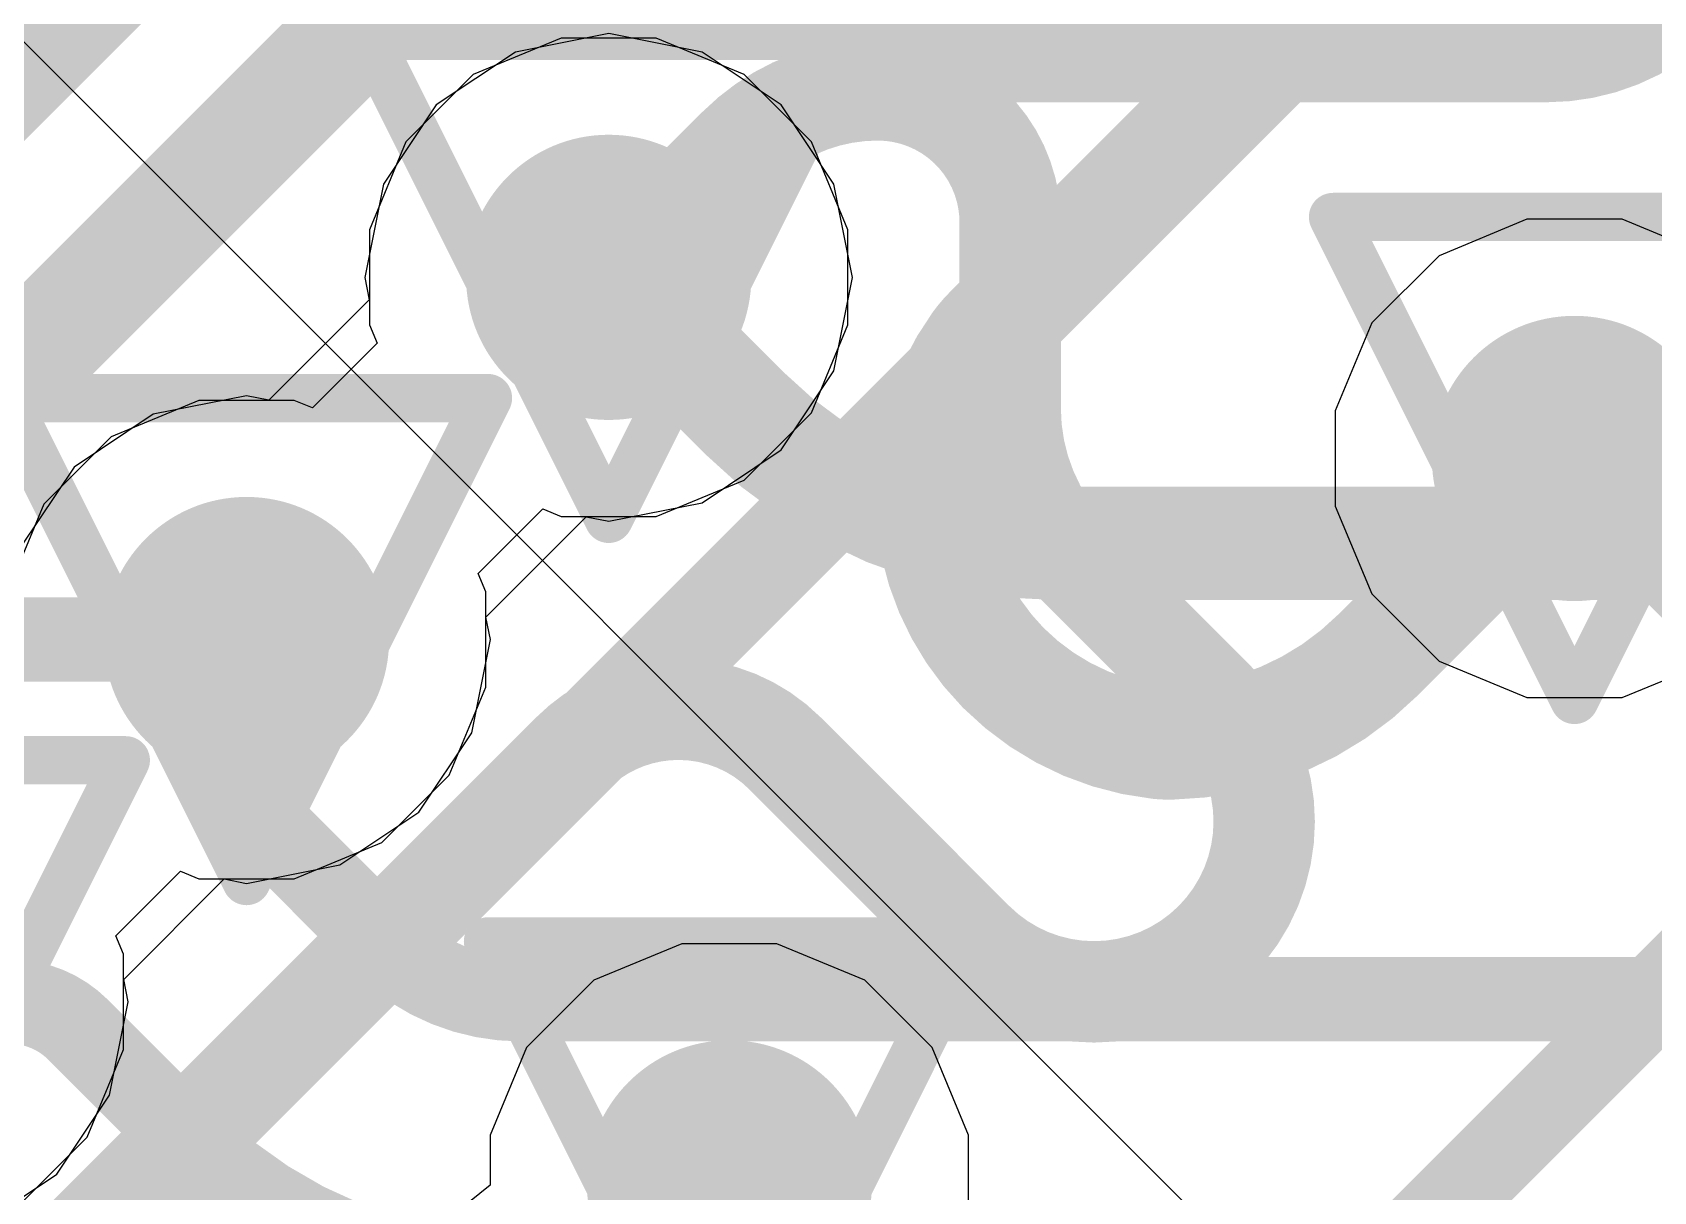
# Model space of a CAD drawing. Header units: inches. Extents: x -6 to 283, y -12 to 154.
# Drawn here: x 61.684 to 63.389, y 12.247 to 13.466 of the extents above; entities that cross this region are included whole.
import ezdxf

# ---------------------------------------------------------------- set-up
doc = ezdxf.new("R2010")
doc.units = ezdxf.units.IN
for name, color, linetype in [('Bottom Layer', 5, 'Continuous'), ('Drill Drawing', 1, 'Continuous'), ('GND-1', 16, 'Continuous'), ('GND-2', 90, 'Continuous'), ('GND-3', 216, 'Continuous'), ('GND-4', 54, 'Continuous'), ('PWR-1', 156, 'Continuous'), ('PWR-2', 130, 'Continuous'), ('Signal L1', 76, 'Continuous'), ('Signal L2', 6, 'Continuous'), ('Top Layer', 1, 'Continuous'), ('Via Holes', 16, 'Continuous')]:
    doc.layers.add(name, color=color, linetype=linetype)

msp = doc.modelspace()

# ---------------------------------------------------------------- hatches: boundary and pattern name
at = {"layer": 'Bottom Layer'}
h = msp.add_hatch(color=5, dxfattribs=at)
edge = h.paths.add_edge_path()
edge.add_arc((62.28983731999999, 13.20869342), 0.1499997, 0, 360)
h = msp.add_hatch(color=5, dxfattribs=at)
edge = h.paths.add_edge_path()
edge.add_arc((61.90883224, 12.82770358), 0.1499997, 0, 360)
at = {"layer": 'GND-1'}
h = msp.add_hatch(color=16, dxfattribs=at)
edge = h.paths.add_edge_path()
edge.add_arc((62.28983731999999, 13.20869342), 0.1499997, 0, 360)
h = msp.add_hatch(color=16, dxfattribs=at)
edge = h.paths.add_edge_path()
edge.add_arc((63.30583731999999, 13.01819342), 0.1499997, 0, 360)
h = msp.add_hatch(color=16, dxfattribs=at)
edge = h.paths.add_edge_path()
edge.add_arc((61.90883224, 12.82770358), 0.1499997, 0, 360)
h = msp.add_hatch(color=16, dxfattribs=at)
edge = h.paths.add_edge_path()
edge.add_arc((62.41683732, 12.25619342), 0.1499997, 0, 360)
at = {"layer": 'GND-2'}
h = msp.add_hatch(color=90, dxfattribs=at)
edge = h.paths.add_edge_path()
edge.add_arc((62.28983731999999, 13.20869342), 0.1499997, 0, 360)
h = msp.add_hatch(color=90, dxfattribs=at)
edge = h.paths.add_edge_path()
edge.add_arc((61.90883224, 12.82770358), 0.1499997, 0, 360)
at = {"layer": 'GND-3'}
h = msp.add_hatch(color=216, dxfattribs=at)
edge = h.paths.add_edge_path()
edge.add_arc((62.28983731999999, 13.20869342), 0.1499997, 0, 360)
h = msp.add_hatch(color=216, dxfattribs=at)
edge = h.paths.add_edge_path()
edge.add_arc((61.90883224, 12.82770358), 0.1499997, 0, 360)
at = {"layer": 'GND-4'}
h = msp.add_hatch(color=54, dxfattribs=at)
edge = h.paths.add_edge_path()
edge.add_arc((62.28983731999999, 13.20869342), 0.1499997, 0, 360)
h = msp.add_hatch(color=54, dxfattribs=at)
edge = h.paths.add_edge_path()
edge.add_arc((61.90883224, 12.82770358), 0.1499997, 0, 360)
at = {"layer": 'PWR-1'}
h = msp.add_hatch(color=156, dxfattribs=at)
edge = h.paths.add_edge_path()
edge.add_arc((62.28983731999999, 13.20869342), 0.1499997, 0, 360)
h = msp.add_hatch(color=156, dxfattribs=at)
edge = h.paths.add_edge_path()
edge.add_arc((61.90883224, 12.82770358), 0.1499997, 0, 360)
at = {"layer": 'PWR-2'}
h = msp.add_hatch(color=130, dxfattribs=at)
edge = h.paths.add_edge_path()
edge.add_arc((62.28983731999999, 13.20869342), 0.1499997, 0, 360)
h = msp.add_hatch(color=130, dxfattribs=at)
edge = h.paths.add_edge_path()
edge.add_arc((61.90883224, 12.82770358), 0.1499997, 0, 360)
at = {"layer": 'Signal L1'}
h = msp.add_hatch(color=76, dxfattribs=at)
edge = h.paths.add_edge_path()
edge.add_arc((62.28983731999999, 13.20869342), 0.1499997, 0, 360)
h = msp.add_hatch(color=76, dxfattribs=at)
edge = h.paths.add_edge_path()
edge.add_arc((63.30583731999999, 13.01819342), 0.1499997, 0, 360)
h = msp.add_hatch(color=76, dxfattribs=at)
edge = h.paths.add_edge_path()
edge.add_arc((61.90883224, 12.82770358), 0.1499997, 0, 360)
h = msp.add_hatch(color=76, dxfattribs=at)
edge = h.paths.add_edge_path()
edge.add_arc((62.41683732, 12.25619342), 0.1499997, 0, 360)
at = {"layer": 'Signal L2'}
h = msp.add_hatch(color=6, dxfattribs=at)
edge = h.paths.add_edge_path()
edge.add_arc((62.28983731999999, 13.20869342), 0.1499997, 0, 360)
h = msp.add_hatch(color=6, dxfattribs=at)
edge = h.paths.add_edge_path()
edge.add_arc((61.90883224, 12.82770358), 0.1499997, 0, 360)
at = {"layer": 'Top Layer'}
h = msp.add_hatch(color=1, dxfattribs=at)
edge = h.paths.add_edge_path()
edge.add_arc((62.28983731999999, 13.20869342), 0.1499997, 0, 360)
h = msp.add_hatch(color=1, dxfattribs=at)
edge = h.paths.add_edge_path()
edge.add_arc((63.30583731999999, 13.01819342), 0.1499997, 0, 360)
h = msp.add_hatch(color=1, dxfattribs=at)
edge = h.paths.add_edge_path()
edge.add_arc((61.90883224, 12.82770358), 0.1499997, 0, 360)
h = msp.add_hatch(color=1, dxfattribs=at)
edge = h.paths.add_edge_path()
edge.add_arc((62.41683732, 12.25619342), 0.1499997, 0, 360)
at = {"layer": 'Via Holes'}
h = msp.add_hatch(color=7, dxfattribs=at)
edge = h.paths.add_edge_path()
edge.add_arc((62.28983731999999, 13.20869342), 0.07499858, 0, 360)
h = msp.add_hatch(color=7, dxfattribs=at)
edge = h.paths.add_edge_path()
edge.add_arc((63.30583731999999, 13.01819342), 0.07499858, 0, 360)
h = msp.add_hatch(color=7, dxfattribs=at)
edge = h.paths.add_edge_path()
edge.add_arc((61.90883224, 12.82770358), 0.07499858, 0, 360)
h = msp.add_hatch(color=7, dxfattribs=at)
edge = h.paths.add_edge_path()
edge.add_arc((62.41683732, 12.25619342), 0.07499858, 0, 360)

# ---------------------------------------------------------------- linework, layer by layer
at = {"layer": 'Bottom Layer'}
msp.add_lwpolyline([(60.90480326, 11.35750332, 0.10414, 0.10414, 0), (63.12528396, 13.57798148, 0.10414, 0.10414, 0)], format="xyseb", dxfattribs=at)
at = {"layer": 'Drill Drawing'}
for points in [[(62.03583732, 13.46269342, 0.0508, 0.0508, 0), (62.54383732, 13.46269342, 0.0508, 0.0508, 0)], [(62.03583732, 13.46269342, 0.0508, 0.0508, 0), (62.28983731999999, 12.95469342, 0.0508, 0.0508, 0)], [(62.28983731999999, 12.95469342, 0.0508, 0.0508, 0), (62.54383732, 13.46269342, 0.0508, 0.0508, 0)], [(63.05183732, 13.27219342, 0.0508, 0.0508, 0), (63.55983732, 13.27219342, 0.0508, 0.0508, 0)], [(63.05183732, 13.27219342, 0.0508, 0.0508, 0), (63.30583731999999, 12.76419342, 0.0508, 0.0508, 0)], [(63.30583731999999, 12.76419342, 0.0508, 0.0508, 0), (63.55983732, 13.27219342, 0.0508, 0.0508, 0)], [(61.65483223999999, 13.08170358, 0.0508, 0.0508, 0), (62.16283223999999, 13.08170358, 0.0508, 0.0508, 0)], [(61.65483223999999, 13.08170358, 0.0508, 0.0508, 0), (61.90883224, 12.57370358, 0.0508, 0.0508, 0)], [(61.90883224, 12.57370358, 0.0508, 0.0508, 0), (62.16283223999999, 13.08170358, 0.0508, 0.0508, 0)], [(61.27383224, 12.70070358, 0.0508, 0.0508, 0), (61.78183224, 12.70070358, 0.0508, 0.0508, 0)], [(61.52783224, 12.19270358, 0.0508, 0.0508, 0), (61.78183224, 12.70070358, 0.0508, 0.0508, 0)], [(62.16283731999999, 12.51019342, 0.0508, 0.0508, 0), (62.67083732, 12.51019342, 0.0508, 0.0508, 0)], [(62.16283731999999, 12.51019342, 0.0508, 0.0508, 0), (62.41683732, 12.00219342, 0.0508, 0.0508, 0)], [(62.41683732, 12.00219342, 0.0508, 0.0508, 0), (62.67083732, 12.51019342, 0.0508, 0.0508, 0)]]:
    msp.add_lwpolyline(points, format="xyseb", dxfattribs=at)
for points in [[(62.02313732, 13.46269342, 0.0254, 0.0254, 1), (62.04853731999999, 13.46269342, 0.0254, 0.0254, 1)], [(62.02313732, 13.46269342, 0.0254, 0.0254, 1), (62.04853731999999, 13.46269342, 0.0254, 0.0254, 1)], [(62.53113731999999, 13.46269342, 0.0254, 0.0254, 1), (62.55653731999999, 13.46269342, 0.0254, 0.0254, 1)], [(62.53113731999999, 13.46269342, 0.0254, 0.0254, 1), (62.55653731999999, 13.46269342, 0.0254, 0.0254, 1)], [(63.03913731999999, 13.27219342, 0.0254, 0.0254, 1), (63.06453731999999, 13.27219342, 0.0254, 0.0254, 1)], [(63.03913731999999, 13.27219342, 0.0254, 0.0254, 1), (63.06453731999999, 13.27219342, 0.0254, 0.0254, 1)], [(62.15013224, 13.08170358, 0.0254, 0.0254, 1), (62.17553224, 13.08170358, 0.0254, 0.0254, 1)], [(62.15013224, 13.08170358, 0.0254, 0.0254, 1), (62.17553224, 13.08170358, 0.0254, 0.0254, 1)], [(62.27713732, 12.95469342, 0.0254, 0.0254, 1), (62.30253732, 12.95469342, 0.0254, 0.0254, 1)], [(62.27713732, 12.95469342, 0.0254, 0.0254, 1), (62.30253732, 12.95469342, 0.0254, 0.0254, 1)], [(63.29313732, 12.76419342, 0.0254, 0.0254, 1), (63.31853732, 12.76419342, 0.0254, 0.0254, 1)], [(63.29313732, 12.76419342, 0.0254, 0.0254, 1), (63.31853732, 12.76419342, 0.0254, 0.0254, 1)], [(61.76913224, 12.70070358, 0.0254, 0.0254, 1), (61.79453224, 12.70070358, 0.0254, 0.0254, 1)], [(61.76913224, 12.70070358, 0.0254, 0.0254, 1), (61.79453224, 12.70070358, 0.0254, 0.0254, 1)], [(61.89613223999999, 12.57370358, 0.0254, 0.0254, 1), (61.92153223999999, 12.57370358, 0.0254, 0.0254, 1)], [(61.89613223999999, 12.57370358, 0.0254, 0.0254, 1), (61.92153223999999, 12.57370358, 0.0254, 0.0254, 1)], [(62.15013731999999, 12.51019342, 0.0254, 0.0254, 1), (62.17553732, 12.51019342, 0.0254, 0.0254, 1)], [(62.15013731999999, 12.51019342, 0.0254, 0.0254, 1), (62.17553732, 12.51019342, 0.0254, 0.0254, 1)], [(62.65813731999999, 12.51019342, 0.0254, 0.0254, 1), (62.68353732, 12.51019342, 0.0254, 0.0254, 1)], [(62.65813731999999, 12.51019342, 0.0254, 0.0254, 1), (62.68353732, 12.51019342, 0.0254, 0.0254, 1)]]:
    msp.add_lwpolyline(points, format="xyseb", close=True, dxfattribs=at)
at = {"layer": 'GND-1'}
for p, q in [((62.23979169999999, 13.46029312), (62.14731791999999, 13.42198992)), ((62.33988294, 13.46029312), (62.23979169999999, 13.46029312)), ((62.43235671999999, 13.42198992), (62.33988294, 13.46029312)), ((62.14731791999999, 13.42198992), (62.07654081999999, 13.35121282)), ((62.50313382, 13.35121282), (62.43235671999999, 13.42198992)), ((62.07654081999999, 13.35121282), (62.03823762, 13.25873904)), ((62.54143702, 13.25873904), (62.50313382, 13.35121282)), ((63.2557917, 13.26979312), (63.16331791999999, 13.23148992)), ((63.35588293999999, 13.26979312), (63.2557917, 13.26979312)), ((63.44835671999999, 13.23148992), (63.35588293999999, 13.26979312)), ((62.03823762, 13.25873904), (62.03823762, 13.1586478)), ((62.54143702, 13.1586478), (62.54143702, 13.25873904)), ((63.16331791999999, 13.23148992), (63.09254081999999, 13.16071282)), ((62.03823762, 13.1586478), (62.04623354, 13.13934634)), ((62.50313382, 13.06617402), (62.54143702, 13.1586478)), ((63.09254081999999, 13.16071282), (63.05423761999999, 13.06823904)), ((62.04623354, 13.13934634), (61.97818948, 13.07130482)), ((61.85878662, 13.07930328), (61.76631284, 13.04100008)), ((61.95887786, 13.07930328), (61.85878662, 13.07930328)), ((61.97818948, 13.07130482), (61.95887786, 13.07930328)), ((62.43235671999999, 12.99539692), (62.50313382, 13.06617402)), ((63.05423761999999, 13.06823904), (63.05423761999999, 12.9681478)), ((61.76631284, 13.04100008), (61.69553574, 12.97022298)), ((62.33988294, 12.95709372), (62.43235671999999, 12.99539692)), ((61.69553574, 12.97022298), (61.65723254, 12.8777492)), ((62.15243602, 12.89705066), (62.22048007999999, 12.96509218)), ((62.22048007999999, 12.96509218), (62.23979169999999, 12.95709372)), ((63.05423761999999, 12.9681478), (63.09254081999999, 12.87567402)), ((62.23979169999999, 12.95709372), (62.33988294, 12.95709372)), ((62.16043194, 12.8777492), (62.15243602, 12.89705066)), ((62.16043194, 12.77765796), (62.16043194, 12.8777492)), ((63.09254081999999, 12.87567402), (63.16331791999999, 12.80489692)), ((63.16331791999999, 12.80489692), (63.2557917, 12.76659372)), ((63.35588293999999, 12.76659372), (63.44835671999999, 12.80489692)), ((62.12212874, 12.68518418), (62.16043194, 12.77765796)), ((63.2557917, 12.76659372), (63.35588293999999, 12.76659372)), ((62.05135164, 12.61440708), (62.12212874, 12.68518418)), ((61.95887786, 12.57610388), (62.05135164, 12.61440708)), ((61.77143348, 12.51606082), (61.839475, 12.58410234)), ((61.839475, 12.58410234), (61.85878662, 12.57610388)), ((61.85878662, 12.57610388), (61.95887786, 12.57610388)), ((61.77943193999999, 12.4967492), (61.77143348, 12.51606082)), ((62.3667917, 12.50779312), (62.27431792, 12.46948992)), ((62.46688294, 12.50779312), (62.3667917, 12.50779312)), ((62.55935671999999, 12.46948992), (62.46688294, 12.50779312)), ((61.77943193999999, 12.39665796), (61.77943193999999, 12.4967492)), ((62.27431792, 12.46948992), (62.20354082, 12.39871282)), ((62.63013381999999, 12.39871282), (62.55935671999999, 12.46948992)), ((62.20354082, 12.39871282), (62.16523761999999, 12.30623904)), ((62.66843702, 12.30623904), (62.63013381999999, 12.39871282)), ((61.74112873999999, 12.30418418), (61.77943193999999, 12.39665796)), ((61.67035163999999, 12.23340708), (61.74112873999999, 12.30418418)), ((62.16523761999999, 12.30623904), (62.16523761999999, 12.25365088)), ((62.66843702, 12.2061478), (62.66843702, 12.30623904)), ((62.16523761999999, 12.25365088), (62.08676686, 12.19099924))]:
    msp.add_line(p, q, dxfattribs=at)
at = {"layer": 'GND-2'}
for p, q in [((62.23979169999999, 13.46029312), (62.14731791999999, 13.42198992)), ((62.33988294, 13.46029312), (62.23979169999999, 13.46029312)), ((62.43235671999999, 13.42198992), (62.33988294, 13.46029312)), ((62.14731791999999, 13.42198992), (62.07654081999999, 13.35121282)), ((62.50313382, 13.35121282), (62.43235671999999, 13.42198992)), ((62.07654081999999, 13.35121282), (62.03823762, 13.25873904)), ((62.54143702, 13.25873904), (62.50313382, 13.35121282)), ((62.03823762, 13.25873904), (62.03823762, 13.1586478)), ((62.54143702, 13.1586478), (62.54143702, 13.25873904)), ((62.03823762, 13.1586478), (62.04623354, 13.13934634)), ((62.50313382, 13.06617402), (62.54143702, 13.1586478)), ((62.04623354, 13.13934634), (61.97818948, 13.07130482)), ((61.85878662, 13.07930328), (61.76631284, 13.04100008)), ((61.95887786, 13.07930328), (61.85878662, 13.07930328)), ((61.97818948, 13.07130482), (61.95887786, 13.07930328)), ((62.43235671999999, 12.99539692), (62.50313382, 13.06617402)), ((61.76631284, 13.04100008), (61.69553574, 12.97022298)), ((62.33988294, 12.95709372), (62.43235671999999, 12.99539692)), ((61.69553574, 12.97022298), (61.65723254, 12.8777492)), ((62.15243602, 12.89705066), (62.22048007999999, 12.96509218)), ((62.22048007999999, 12.96509218), (62.23979169999999, 12.95709372)), ((62.23979169999999, 12.95709372), (62.33988294, 12.95709372)), ((62.16043194, 12.8777492), (62.15243602, 12.89705066)), ((62.16043194, 12.77765796), (62.16043194, 12.8777492)), ((62.12212874, 12.68518418), (62.16043194, 12.77765796)), ((62.05135164, 12.61440708), (62.12212874, 12.68518418)), ((61.95887786, 12.57610388), (62.05135164, 12.61440708)), ((61.77143348, 12.51606082), (61.839475, 12.58410234)), ((61.839475, 12.58410234), (61.85878662, 12.57610388)), ((61.85878662, 12.57610388), (61.95887786, 12.57610388)), ((61.77943193999999, 12.4967492), (61.77143348, 12.51606082)), ((61.77943193999999, 12.39665796), (61.77943193999999, 12.4967492)), ((61.74112873999999, 12.30418418), (61.77943193999999, 12.39665796)), ((61.67035163999999, 12.23340708), (61.74112873999999, 12.30418418))]:
    msp.add_line(p, q, dxfattribs=at)
at = {"layer": 'GND-3'}
for p, q in [((62.23979169999999, 13.46029312), (62.14731791999999, 13.42198992)), ((62.33988294, 13.46029312), (62.23979169999999, 13.46029312)), ((62.43235671999999, 13.42198992), (62.33988294, 13.46029312)), ((62.14731791999999, 13.42198992), (62.07654081999999, 13.35121282)), ((62.50313382, 13.35121282), (62.43235671999999, 13.42198992)), ((62.07654081999999, 13.35121282), (62.03823762, 13.25873904)), ((62.54143702, 13.25873904), (62.50313382, 13.35121282)), ((62.03823762, 13.25873904), (62.03823762, 13.1586478)), ((62.54143702, 13.1586478), (62.54143702, 13.25873904)), ((62.03823762, 13.1586478), (62.04623354, 13.13934634)), ((62.50313382, 13.06617402), (62.54143702, 13.1586478)), ((62.04623354, 13.13934634), (61.97818948, 13.07130482)), ((61.85878662, 13.07930328), (61.76631284, 13.04100008)), ((61.95887786, 13.07930328), (61.85878662, 13.07930328)), ((61.97818948, 13.07130482), (61.95887786, 13.07930328)), ((62.43235671999999, 12.99539692), (62.50313382, 13.06617402)), ((61.76631284, 13.04100008), (61.69553574, 12.97022298)), ((62.33988294, 12.95709372), (62.43235671999999, 12.99539692)), ((61.69553574, 12.97022298), (61.65723254, 12.8777492)), ((62.15243602, 12.89705066), (62.22048007999999, 12.96509218)), ((62.22048007999999, 12.96509218), (62.23979169999999, 12.95709372)), ((62.23979169999999, 12.95709372), (62.33988294, 12.95709372)), ((62.16043194, 12.8777492), (62.15243602, 12.89705066)), ((62.16043194, 12.77765796), (62.16043194, 12.8777492)), ((62.12212874, 12.68518418), (62.16043194, 12.77765796)), ((62.05135164, 12.61440708), (62.12212874, 12.68518418)), ((61.95887786, 12.57610388), (62.05135164, 12.61440708)), ((61.77143348, 12.51606082), (61.839475, 12.58410234)), ((61.839475, 12.58410234), (61.85878662, 12.57610388)), ((61.85878662, 12.57610388), (61.95887786, 12.57610388)), ((61.77943193999999, 12.4967492), (61.77143348, 12.51606082)), ((61.77943193999999, 12.39665796), (61.77943193999999, 12.4967492)), ((61.74112873999999, 12.30418418), (61.77943193999999, 12.39665796)), ((61.67035163999999, 12.23340708), (61.74112873999999, 12.30418418))]:
    msp.add_line(p, q, dxfattribs=at)
at = {"layer": 'GND-4'}
for p, q in [((62.23979169999999, 13.46029312), (62.14731791999999, 13.42198992)), ((62.33988294, 13.46029312), (62.23979169999999, 13.46029312)), ((62.43235671999999, 13.42198992), (62.33988294, 13.46029312)), ((62.14731791999999, 13.42198992), (62.07654081999999, 13.35121282)), ((62.50313382, 13.35121282), (62.43235671999999, 13.42198992)), ((62.07654081999999, 13.35121282), (62.03823762, 13.25873904)), ((62.54143702, 13.25873904), (62.50313382, 13.35121282)), ((62.03823762, 13.25873904), (62.03823762, 13.1586478)), ((62.54143702, 13.1586478), (62.54143702, 13.25873904)), ((62.03823762, 13.1586478), (62.04623354, 13.13934634)), ((62.50313382, 13.06617402), (62.54143702, 13.1586478)), ((62.04623354, 13.13934634), (61.97818948, 13.07130482)), ((61.85878662, 13.07930328), (61.76631284, 13.04100008)), ((61.95887786, 13.07930328), (61.85878662, 13.07930328)), ((61.97818948, 13.07130482), (61.95887786, 13.07930328)), ((62.43235671999999, 12.99539692), (62.50313382, 13.06617402)), ((61.76631284, 13.04100008), (61.69553574, 12.97022298)), ((62.33988294, 12.95709372), (62.43235671999999, 12.99539692)), ((61.69553574, 12.97022298), (61.65723254, 12.8777492)), ((62.15243602, 12.89705066), (62.22048007999999, 12.96509218)), ((62.22048007999999, 12.96509218), (62.23979169999999, 12.95709372)), ((62.23979169999999, 12.95709372), (62.33988294, 12.95709372)), ((62.16043194, 12.8777492), (62.15243602, 12.89705066)), ((62.16043194, 12.77765796), (62.16043194, 12.8777492)), ((62.12212874, 12.68518418), (62.16043194, 12.77765796)), ((62.05135164, 12.61440708), (62.12212874, 12.68518418)), ((61.95887786, 12.57610388), (62.05135164, 12.61440708)), ((61.77143348, 12.51606082), (61.839475, 12.58410234)), ((61.839475, 12.58410234), (61.85878662, 12.57610388)), ((61.85878662, 12.57610388), (61.95887786, 12.57610388)), ((61.77943193999999, 12.4967492), (61.77143348, 12.51606082)), ((61.77943193999999, 12.39665796), (61.77943193999999, 12.4967492)), ((61.74112873999999, 12.30418418), (61.77943193999999, 12.39665796)), ((61.67035163999999, 12.23340708), (61.74112873999999, 12.30418418))]:
    msp.add_line(p, q, dxfattribs=at)
at = {"layer": 'PWR-1'}
for p, q in [((62.28983731999999, 13.46522326), (62.19166885999999, 13.44569574)), ((62.38800577999999, 13.44569574), (62.28983731999999, 13.46522326)), ((62.19166885999999, 13.44569574), (62.10844322, 13.39008752)), ((62.47123142, 13.39008752), (62.38800577999999, 13.44569574)), ((62.10844322, 13.39008752), (62.05283499999999, 13.30686188)), ((62.52683964, 13.30686188), (62.47123142, 13.39008752)), ((62.05283499999999, 13.30686188), (62.03330748, 13.20869342)), ((62.54636716, 13.20869342), (62.52683964, 13.30686188)), ((62.03330748, 13.20869342), (62.03799885999999, 13.18510952)), ((62.52683964, 13.11052496), (62.54636716, 13.20869342)), ((62.03799885999999, 13.18510952), (61.93242121999999, 13.07954204)), ((62.47123142, 13.02729932), (62.52683964, 13.11052496)), ((61.90883224, 13.08423342), (61.81066378, 13.0647059)), ((61.93242121999999, 13.07954204), (61.90883224, 13.08423342)), ((61.81066378, 13.0647059), (61.72743814, 13.00909768)), ((62.38800577999999, 12.9716911), (62.47123142, 13.02729932)), ((61.72743814, 13.00909768), (61.67182992, 12.92587204)), ((62.28983731999999, 12.95216358), (62.38800577999999, 12.9716911)), ((62.1606707, 12.85128748), (62.26624834, 12.95685496)), ((62.26624834, 12.95685496), (62.28983731999999, 12.95216358)), ((62.16536207999999, 12.82770358), (62.1606707, 12.85128748)), ((62.14583456, 12.72953512), (62.16536207999999, 12.82770358)), ((62.09022633999999, 12.64630948), (62.14583456, 12.72953512)), ((62.0070007, 12.59070126), (62.09022633999999, 12.64630948)), ((61.90883224, 12.57117374), (62.0070007, 12.59070126)), ((61.77966816, 12.4702951), (61.88524072, 12.57586766)), ((61.88524072, 12.57586766), (61.90883224, 12.57117374)), ((61.78436208, 12.44670358), (61.77966816, 12.4702951)), ((61.76483455999999, 12.34853512), (61.78436208, 12.44670358)), ((61.70922633999999, 12.26530948), (61.76483455999999, 12.34853512)), ((61.62600069999999, 12.20970126), (61.70922633999999, 12.26530948))]:
    msp.add_line(p, q, dxfattribs=at)
at = {"layer": 'PWR-2'}
for p, q in [((62.28983731999999, 13.46522326), (62.19166885999999, 13.44569574)), ((62.38800577999999, 13.44569574), (62.28983731999999, 13.46522326)), ((62.19166885999999, 13.44569574), (62.10844322, 13.39008752)), ((62.47123142, 13.39008752), (62.38800577999999, 13.44569574)), ((62.10844322, 13.39008752), (62.05283499999999, 13.30686188)), ((62.52683964, 13.30686188), (62.47123142, 13.39008752)), ((62.05283499999999, 13.30686188), (62.03330748, 13.20869342)), ((62.54636716, 13.20869342), (62.52683964, 13.30686188)), ((62.03330748, 13.20869342), (62.03799885999999, 13.18510952)), ((62.52683964, 13.11052496), (62.54636716, 13.20869342)), ((62.03799885999999, 13.18510952), (61.93242121999999, 13.07954204)), ((62.47123142, 13.02729932), (62.52683964, 13.11052496)), ((61.90883224, 13.08423342), (61.81066378, 13.0647059)), ((61.93242121999999, 13.07954204), (61.90883224, 13.08423342)), ((61.81066378, 13.0647059), (61.72743814, 13.00909768)), ((62.38800577999999, 12.9716911), (62.47123142, 13.02729932)), ((61.72743814, 13.00909768), (61.67182992, 12.92587204)), ((62.28983731999999, 12.95216358), (62.38800577999999, 12.9716911)), ((62.1606707, 12.85128748), (62.26624834, 12.95685496)), ((62.26624834, 12.95685496), (62.28983731999999, 12.95216358)), ((62.16536207999999, 12.82770358), (62.1606707, 12.85128748)), ((62.14583456, 12.72953512), (62.16536207999999, 12.82770358)), ((62.09022633999999, 12.64630948), (62.14583456, 12.72953512)), ((62.0070007, 12.59070126), (62.09022633999999, 12.64630948)), ((61.90883224, 12.57117374), (62.0070007, 12.59070126)), ((61.77966816, 12.4702951), (61.88524072, 12.57586766)), ((61.88524072, 12.57586766), (61.90883224, 12.57117374)), ((61.78436208, 12.44670358), (61.77966816, 12.4702951)), ((61.76483455999999, 12.34853512), (61.78436208, 12.44670358)), ((61.70922633999999, 12.26530948), (61.76483455999999, 12.34853512)), ((61.62600069999999, 12.20970126), (61.70922633999999, 12.26530948))]:
    msp.add_line(p, q, dxfattribs=at)
at = {"layer": 'Signal L1'}
for points in [[(61.23632151999999, 12.99856176, 0.11938, 0.11938, 0), (64.46304862, 16.22528886, 0.11938, 0.11938, 0)], [(62.69059343999999, 13.15063156, 0.11938, 0.11938, 0), (63.06999577999999, 13.5300339, 0.11938, 0.11938, 0)], [(62.67917867999999, 13.13721528, 0.11938, 0.11938, -0.03693826920390835), (62.69059343999999, 13.15063156, 0.11938, 0.11938, 0)], [(62.70484029999999, 12.79806432, 0.11938, 0.11938, -0.3659080759755339), (62.67917867999999, 13.13721528, 0.11938, 0.11938, 0)], [(63.09936834, 12.81171682, 0.11938, 0.11938, 0), (63.30583731999999, 13.01819342, 0.11938, 0.11938, 0)], [(63.09936834, 12.81171682, 0.11938, 0.11938, -0.1942530717742648), (62.88086991999999, 12.71895094, 0.11938, 0.11938, 0)], [(62.86796926, 12.71959356, 0.11938, 0.11938, -0.1716767573007582), (62.70484029999999, 12.79806432, 0.11938, 0.11938, 0)], [(62.88086738, 12.71896364, 0.11938, 0.11938, -0.02706206781568547), (62.86796926, 12.71959356, 0.11938, 0.11938, 0)], [(62.88086738, 12.7189611, 0.11938, 0.11938, 0), (62.88086991999999, 12.7189484, 0.11938, 0.11938, 0)], [(62.75665629999999, 11.8179469, 0.08889999999999999, 0.08889999999999999, 0), (63.64088618, 12.70217678, 0.08889999999999999, 0.08889999999999999, 0)], [(62.41683732, 11.8349649, 0.11938, 0.11938, 0), (62.41683732, 12.25619342, 0.11938, 0.11938, 0)]]:
    msp.add_lwpolyline(points, format="xyseb", dxfattribs=at)
for points in [[(62.66074843999999, 13.15063156, 0.05969, 0.05969, 1), (62.72043844, 13.15063156, 0.05969, 0.05969, 1)], [(62.66074843999999, 13.15063156, 0.05969, 0.05969, 1), (62.72043844, 13.15063156, 0.05969, 0.05969, 1)], [(62.64933368, 13.13721528, 0.05969, 0.05969, 1), (62.70902367999999, 13.13721528, 0.05969, 0.05969, 1)], [(62.64933368, 13.13721528, 0.05969, 0.05969, 1), (62.70902367999999, 13.13721528, 0.05969, 0.05969, 1)], [(63.27599231999999, 13.01819342, 0.05969, 0.05969, 1), (63.33568231999999, 13.01819342, 0.05969, 0.05969, 1)], [(63.06952334, 12.81171682, 0.05969, 0.05969, 1), (63.12921333999999, 12.81171682, 0.05969, 0.05969, 1)], [(63.06952334, 12.81171682, 0.05969, 0.05969, 1), (63.12921333999999, 12.81171682, 0.05969, 0.05969, 1)], [(62.67499529999999, 12.79806432, 0.05969, 0.05969, 1), (62.7346853, 12.79806432, 0.05969, 0.05969, 1)], [(62.67499529999999, 12.79806432, 0.05969, 0.05969, 1), (62.7346853, 12.79806432, 0.05969, 0.05969, 1)], [(62.83812425999999, 12.71959356, 0.05969, 0.05969, 1), (62.89781426, 12.71959356, 0.05969, 0.05969, 1)], [(62.83812425999999, 12.71959356, 0.05969, 0.05969, 1), (62.89781426, 12.71959356, 0.05969, 0.05969, 1)], [(62.85102238, 12.71896364, 0.05969, 0.05969, 1), (62.91071237999999, 12.71896364, 0.05969, 0.05969, 1)], [(62.85102238, 12.7189611, 0.05969, 0.05969, 1), (62.91071237999999, 12.7189611, 0.05969, 0.05969, 1)], [(62.85102491999999, 12.71895094, 0.05969, 0.05969, 1), (62.91071492, 12.71895094, 0.05969, 0.05969, 1)], [(62.85102491999999, 12.7189484, 0.05969, 0.05969, 1), (62.91071492, 12.7189484, 0.05969, 0.05969, 1)], [(62.38699231999999, 12.25619342, 0.05969, 0.05969, 1), (62.44668232, 12.25619342, 0.05969, 0.05969, 1)]]:
    msp.add_lwpolyline(points, format="xyseb", close=True, dxfattribs=at)
at = {"layer": 'Signal L2'}
for points in [[(60.81392967999999, 12.68528578, 0.11938, 0.11938, 0), (63.37626389999999, 15.24762, 0.11938, 0.11938, 0)], [(63.47103383999999, 13.66156272, 0.11938, 0.11938, -0.4356427094812971), (63.2766578, 13.45253088, 0.11938, 0.11938, 0)], [(62.70877475999999, 13.45253342, 0.11938, 0.11938, -0.1987039166022329), (62.50751023999999, 13.53580478, 0.11938, 0.11938, 0)], [(61.23393137999999, 12.6782576, 0.11938, 0.11938, 0), (62.08277143999999, 13.52709766, 0.11938, 0.11938, 0)], [(62.70877475999999, 13.45253342, 0.11938, 0.11938, 0), (63.27587801999999, 13.45253342, 0.11938, 0.11938, 0)], [(63.27587801999999, 13.45253342, 0.11938, 0.11938, 0), (63.2766578, 13.45253088, 0.11938, 0.11938, 0)], [(62.28983731999999, 13.20869342, 0.11938, 0.11938, 0), (62.43318475999999, 13.06534598, 0.11938, 0.11938, 0)], [(62.76262529999999, 12.92888702, 0.11938, 0.11938, -0.198912367379658), (62.43318475999999, 13.06534598, 0.11938, 0.11938, 0)], [(62.76262529999999, 12.92888702, 0.11938, 0.11938, 0), (64.15179701999999, 12.92888702, 0.11938, 0.11938, 0)], [(61.90883224, 12.69469902, 0.08889999999999999, 0.08889999999999999, 0), (61.90883224, 12.82770358, 0.08889999999999999, 0.08889999999999999, 0)], [(61.93777808, 12.62430038, 0.08889999999999999, 0.08889999999999999, -0.19755663596423), (61.90883224, 12.69469902, 0.08889999999999999, 0.08889999999999999, 0)], [(61.93793048, 12.62414544, 0.08889999999999999, 0.08889999999999999, -0.0005417844986843924), (61.93777808, 12.62430038, 0.08889999999999999, 0.08889999999999999, 0)], [(61.93793048, 12.62414544, 0.08889999999999999, 0.08889999999999999, 0), (62.0546892, 12.50738672, 0.08889999999999999, 0.08889999999999999, 0)], [(62.19754895999999, 12.44943662, 0.08889999999999999, 0.08889999999999999, -0.1951739552291717), (62.05470443999999, 12.5074045, 0.08889999999999999, 0.08889999999999999, 0)], [(61.52783224, 12.44670358, 0.08889999999999999, 0.08889999999999999, 0), (61.66081902, 12.44670358, 0.08889999999999999, 0.08889999999999999, 0)], [(61.66081902, 12.44670358, 0.08889999999999999, 0.08889999999999999, -0.1982965626529502), (61.73143355999999, 12.417552, 0.08889999999999999, 0.08889999999999999, 0)], [(62.19754895999999, 12.44943662, 0.08889999999999999, 0.08889999999999999, 0), (64.14307466, 12.44943662, 0.08889999999999999, 0.08889999999999999, 0)], [(61.73143355999999, 12.417552, 0.08889999999999999, 0.08889999999999999, 0), (61.7316012, 12.41738436, 0.08889999999999999, 0.08889999999999999, 0)], [(61.73143355999999, 12.417552, 0.08889999999999999, 0.08889999999999999, -0.0005920971427574608), (61.7316012, 12.41738436, 0.08889999999999999, 0.08889999999999999, 0)], [(61.7316012, 12.41738436, 0.08889999999999999, 0.08889999999999999, 0), (61.84814402, 12.30084154, 0.08889999999999999, 0.08889999999999999, 0)], [(61.84814148, 12.300839, 0.08889999999999999, 0.08889999999999999, 0), (61.85438226, 12.2947938, 0.08889999999999999, 0.08889999999999999, 0)], [(62.19754895999999, 12.15733662, 0.08889999999999999, 0.08889999999999999, -0.1928339034344317), (61.8543848, 12.29479634, 0.08889999999999999, 0.08889999999999999, 0)]]:
    msp.add_lwpolyline(points, format="xyseb", dxfattribs=at)
for points in [[(62.67892976, 13.45253342, 0.05969, 0.05969, 1), (62.73861975999999, 13.45253342, 0.05969, 0.05969, 1)], [(62.67892976, 13.45253342, 0.05969, 0.05969, 1), (62.73861975999999, 13.45253342, 0.05969, 0.05969, 1)], [(63.24603301999999, 13.45253342, 0.05969, 0.05969, 1), (63.30572302, 13.45253342, 0.05969, 0.05969, 1)], [(63.24603301999999, 13.45253342, 0.05969, 0.05969, 1), (63.30572302, 13.45253342, 0.05969, 0.05969, 1)], [(63.24681279999999, 13.45253088, 0.05969, 0.05969, 1), (63.3065028, 13.45253088, 0.05969, 0.05969, 1)], [(63.24681279999999, 13.45253088, 0.05969, 0.05969, 1), (63.3065028, 13.45253088, 0.05969, 0.05969, 1)], [(62.25999231999999, 13.20869342, 0.05969, 0.05969, 1), (62.31968231999999, 13.20869342, 0.05969, 0.05969, 1)], [(62.40333975999999, 13.06534598, 0.05969, 0.05969, 1), (62.46302976, 13.06534598, 0.05969, 0.05969, 1)], [(62.40333975999999, 13.06534598, 0.05969, 0.05969, 1), (62.46302976, 13.06534598, 0.05969, 0.05969, 1)], [(62.73278029999999, 12.92888702, 0.05969, 0.05969, 1), (62.7924703, 12.92888702, 0.05969, 0.05969, 1)], [(62.73278029999999, 12.92888702, 0.05969, 0.05969, 1), (62.7924703, 12.92888702, 0.05969, 0.05969, 1)], [(61.88660724, 12.82770358, 0.04445, 0.04445, 1), (61.93105723999999, 12.82770358, 0.04445, 0.04445, 1)], [(61.88660724, 12.69469902, 0.04445, 0.04445, 1), (61.93105723999999, 12.69469902, 0.04445, 0.04445, 1)], [(61.88660724, 12.69469902, 0.04445, 0.04445, 1), (61.93105723999999, 12.69469902, 0.04445, 0.04445, 1)], [(61.91555308, 12.62430038, 0.04445, 0.04445, 1), (61.96000307999999, 12.62430038, 0.04445, 0.04445, 1)], [(61.91555308, 12.62430038, 0.04445, 0.04445, 1), (61.96000307999999, 12.62430038, 0.04445, 0.04445, 1)], [(61.91570547999999, 12.62414544, 0.04445, 0.04445, 1), (61.96015547999999, 12.62414544, 0.04445, 0.04445, 1)], [(61.91570547999999, 12.62414544, 0.04445, 0.04445, 1), (61.96015547999999, 12.62414544, 0.04445, 0.04445, 1)], [(62.03246419999999, 12.50738672, 0.04445, 0.04445, 1), (62.0769142, 12.50738672, 0.04445, 0.04445, 1)], [(62.03247944, 12.5074045, 0.04445, 0.04445, 1), (62.07692944, 12.5074045, 0.04445, 0.04445, 1)], [(61.63859401999999, 12.44670358, 0.04445, 0.04445, 1), (61.68304402, 12.44670358, 0.04445, 0.04445, 1)], [(61.63859401999999, 12.44670358, 0.04445, 0.04445, 1), (61.68304402, 12.44670358, 0.04445, 0.04445, 1)], [(62.17532396, 12.44943662, 0.04445, 0.04445, 1), (62.21977396, 12.44943662, 0.04445, 0.04445, 1)], [(62.17532396, 12.44943662, 0.04445, 0.04445, 1), (62.21977396, 12.44943662, 0.04445, 0.04445, 1)], [(61.70920856, 12.417552, 0.04445, 0.04445, 1), (61.75365856, 12.417552, 0.04445, 0.04445, 1)], [(61.70920856, 12.417552, 0.04445, 0.04445, 1), (61.75365856, 12.417552, 0.04445, 0.04445, 1)], [(61.70920856, 12.417552, 0.04445, 0.04445, 1), (61.75365856, 12.417552, 0.04445, 0.04445, 1)], [(61.70937619999999, 12.41738436, 0.04445, 0.04445, 1), (61.75382619999999, 12.41738436, 0.04445, 0.04445, 1)], [(61.70937619999999, 12.41738436, 0.04445, 0.04445, 1), (61.75382619999999, 12.41738436, 0.04445, 0.04445, 1)], [(61.70937619999999, 12.41738436, 0.04445, 0.04445, 1), (61.75382619999999, 12.41738436, 0.04445, 0.04445, 1)], [(61.82591648, 12.300839, 0.04445, 0.04445, 1), (61.87036647999999, 12.300839, 0.04445, 0.04445, 1)], [(61.82591901999999, 12.30084154, 0.04445, 0.04445, 1), (61.87036901999999, 12.30084154, 0.04445, 0.04445, 1)], [(61.83215726, 12.2947938, 0.04445, 0.04445, 1), (61.87660725999999, 12.2947938, 0.04445, 0.04445, 1)], [(61.8321598, 12.29479634, 0.04445, 0.04445, 1), (61.8766098, 12.29479634, 0.04445, 0.04445, 1)]]:
    msp.add_lwpolyline(points, format="xyseb", close=True, dxfattribs=at)
at = {"layer": 'Top Layer'}
msp.add_line((56.24125912, 18.8896371), (66.39227006, 8.7386287), dxfattribs=at)
for points in [[(60.55338156, 12.3059063, 0.10668, 0.10668, 0), (62.46894034, 14.22146508, 0.10668, 0.10668, 0)], [(62.42635977999999, 13.34521334, 0.10668, 0.10668, -0.198912367379658), (62.5729127, 13.40591934, 0.10668, 0.10668, 0)], [(62.5729127, 13.40591934, 0.10668, 0.10668, -0.3444797890545905), (62.70805085999999, 13.3002782, 0.10668, 0.10668, 0)], [(62.28983731999999, 13.20869342, 0.10668, 0.10668, 0), (62.42635724, 13.34521334, 0.10668, 0.10668, 0)], [(62.70805085999999, 13.3002782, 0.10668, 0.10668, -0.06102607280140745), (62.7121682, 13.26666384, 0.10668, 0.10668, 0)], [(62.7121682, 13.0712591, 0.10668, 0.10668, 0), (62.7121682, 13.26666384, 0.10668, 0.10668, 0)], [(62.77838853999999, 12.91138896, 0.10668, 0.10668, -0.198912367379658), (62.7121682, 13.0712591, 0.10668, 0.10668, 0)], [(63.30583731999999, 13.01819342, 0.10668, 0.10668, 0), (63.51216406, 12.81186668, 0.10668, 0.10668, 0)], [(62.77838853999999, 12.91138896, 0.10668, 0.10668, 0), (62.92696076, 12.76281674, 0.10668, 0.10668, 0)], [(61.61232025999999, 12.82770358, 0.08889999999999999, 0.08889999999999999, 0), (61.90883224, 12.82770358, 0.08889999999999999, 0.08889999999999999, 0)], [(62.25110993999999, 12.70798322, 0.10668, 0.10668, -0.198912367379658), (62.36321284, 12.7544195, 0.10668, 0.10668, 0)], [(62.36321284, 12.7544195, 0.10668, 0.10668, -0.198912367379658), (62.47531573999999, 12.70798322, 0.10668, 0.10668, 0)], [(62.927103, 12.76268466, 0.10668, 0.10668, -0.9989474161978569), (62.67386246, 12.50943904, 0.10668, 0.10668, 0)], [(62.92696076, 12.76281674, 0.10668, 0.10668, 0), (62.92697092, 12.76281674, 0.10668, 0.10668, 0)], [(62.92697092, 12.76281674, 0.10668, 0.10668, 0), (62.927103, 12.76268466, 0.10668, 0.10668, 0)], [(62.92697092, 12.76281674, 0.10668, 0.10668, -0.0002589592462261545), (62.927103, 12.76268466, 0.10668, 0.10668, 0)], [(61.35458137999999, 11.8114572, 0.10668, 0.10668, 0), (62.2511074, 12.70798322, 0.10668, 0.10668, 0)], [(62.47531827999999, 12.70798322, 0.10668, 0.10668, 0), (62.67386246, 12.50943904, 0.10668, 0.10668, 0)], [(62.41683477999999, 12.10900042, 0.10668, 0.10668, 0), (62.41683732, 12.25619342, 0.10668, 0.10668, 0)]]:
    msp.add_lwpolyline(points, format="xyseb", dxfattribs=at)
for points in [[(62.5462427, 13.40591934, 0.05333999999999999, 0.05333999999999999, 1), (62.5995827, 13.40591934, 0.05333999999999999, 0.05333999999999999, 1)], [(62.5462427, 13.40591934, 0.05333999999999999, 0.05333999999999999, 1), (62.5995827, 13.40591934, 0.05333999999999999, 0.05333999999999999, 1)], [(62.39968723999999, 13.34521334, 0.05333999999999999, 0.05333999999999999, 1), (62.45302723999999, 13.34521334, 0.05333999999999999, 0.05333999999999999, 1)], [(62.39968978, 13.34521334, 0.05333999999999999, 0.05333999999999999, 1), (62.45302978, 13.34521334, 0.05333999999999999, 0.05333999999999999, 1)], [(62.68138086, 13.3002782, 0.05333999999999999, 0.05333999999999999, 1), (62.73472086, 13.3002782, 0.05333999999999999, 0.05333999999999999, 1)], [(62.68138086, 13.3002782, 0.05333999999999999, 0.05333999999999999, 1), (62.73472086, 13.3002782, 0.05333999999999999, 0.05333999999999999, 1)], [(62.6854982, 13.26666384, 0.05333999999999999, 0.05333999999999999, 1), (62.7388382, 13.26666384, 0.05333999999999999, 0.05333999999999999, 1)], [(62.6854982, 13.26666384, 0.05333999999999999, 0.05333999999999999, 1), (62.7388382, 13.26666384, 0.05333999999999999, 0.05333999999999999, 1)], [(62.26316732, 13.20869342, 0.05333999999999999, 0.05333999999999999, 1), (62.31650732, 13.20869342, 0.05333999999999999, 0.05333999999999999, 1)], [(62.6854982, 13.0712591, 0.05333999999999999, 0.05333999999999999, 1), (62.7388382, 13.0712591, 0.05333999999999999, 0.05333999999999999, 1)], [(62.6854982, 13.0712591, 0.05333999999999999, 0.05333999999999999, 1), (62.7388382, 13.0712591, 0.05333999999999999, 0.05333999999999999, 1)], [(63.27916732, 13.01819342, 0.05333999999999999, 0.05333999999999999, 1), (63.33250732, 13.01819342, 0.05333999999999999, 0.05333999999999999, 1)], [(62.75171854, 12.91138896, 0.05333999999999999, 0.05333999999999999, 1), (62.80505854, 12.91138896, 0.05333999999999999, 0.05333999999999999, 1)], [(62.75171854, 12.91138896, 0.05333999999999999, 0.05333999999999999, 1), (62.80505854, 12.91138896, 0.05333999999999999, 0.05333999999999999, 1)], [(61.88660724, 12.82770358, 0.04445, 0.04445, 1), (61.93105723999999, 12.82770358, 0.04445, 0.04445, 1)], [(62.33654284, 12.7544195, 0.05333999999999999, 0.05333999999999999, 1), (62.38988284, 12.7544195, 0.05333999999999999, 0.05333999999999999, 1)], [(62.33654284, 12.7544195, 0.05333999999999999, 0.05333999999999999, 1), (62.38988284, 12.7544195, 0.05333999999999999, 0.05333999999999999, 1)], [(62.90029076, 12.76281674, 0.05333999999999999, 0.05333999999999999, 1), (62.95363076, 12.76281674, 0.05333999999999999, 0.05333999999999999, 1)], [(62.90029076, 12.76281674, 0.05333999999999999, 0.05333999999999999, 1), (62.95363076, 12.76281674, 0.05333999999999999, 0.05333999999999999, 1)], [(62.90030092, 12.76281674, 0.05333999999999999, 0.05333999999999999, 1), (62.95364092, 12.76281674, 0.05333999999999999, 0.05333999999999999, 1)], [(62.90030092, 12.76281674, 0.05333999999999999, 0.05333999999999999, 1), (62.95364092, 12.76281674, 0.05333999999999999, 0.05333999999999999, 1)], [(62.90030092, 12.76281674, 0.05333999999999999, 0.05333999999999999, 1), (62.95364092, 12.76281674, 0.05333999999999999, 0.05333999999999999, 1)], [(62.900433, 12.76268466, 0.05333999999999999, 0.05333999999999999, 1), (62.953773, 12.76268466, 0.05333999999999999, 0.05333999999999999, 1)], [(62.900433, 12.76268466, 0.05333999999999999, 0.05333999999999999, 1), (62.953773, 12.76268466, 0.05333999999999999, 0.05333999999999999, 1)], [(62.900433, 12.76268466, 0.05333999999999999, 0.05333999999999999, 1), (62.953773, 12.76268466, 0.05333999999999999, 0.05333999999999999, 1)], [(62.2244374, 12.70798322, 0.05333999999999999, 0.05333999999999999, 1), (62.27777740000001, 12.70798322, 0.05333999999999999, 0.05333999999999999, 1)], [(62.22443994, 12.70798322, 0.05333999999999999, 0.05333999999999999, 1), (62.27777993999999, 12.70798322, 0.05333999999999999, 0.05333999999999999, 1)], [(62.44864574, 12.70798322, 0.05333999999999999, 0.05333999999999999, 1), (62.50198574, 12.70798322, 0.05333999999999999, 0.05333999999999999, 1)], [(62.44864828, 12.70798322, 0.05333999999999999, 0.05333999999999999, 1), (62.50198828, 12.70798322, 0.05333999999999999, 0.05333999999999999, 1)], [(62.64719245999999, 12.50943904, 0.05333999999999999, 0.05333999999999999, 1), (62.70053245999999, 12.50943904, 0.05333999999999999, 0.05333999999999999, 1)], [(62.64719245999999, 12.50943904, 0.05333999999999999, 0.05333999999999999, 1), (62.70053245999999, 12.50943904, 0.05333999999999999, 0.05333999999999999, 1)], [(62.39016732, 12.25619342, 0.05333999999999999, 0.05333999999999999, 1), (62.44350731999999, 12.25619342, 0.05333999999999999, 0.05333999999999999, 1)]]:
    msp.add_lwpolyline(points, format="xyseb", close=True, dxfattribs=at)

doc.saveas('drawing.dxf')
